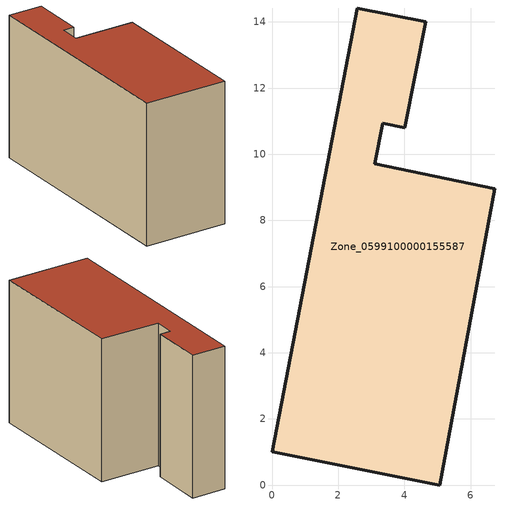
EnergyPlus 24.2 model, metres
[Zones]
Zone_0599100000155587
 floor ground (C_G): 5.07,0 0,1.01 2.57,14.42 4.65,14 4.01,10.8 3.35,10.93 3.1,9.71 6.74,8.96 z0
 wall outside (C_F): 3.35,10.93 4.01,10.8 4.65,14 2.57,14.42 0,1.01 5.07,0 6.74,8.96 3.1,9.71 3.35,10.93 z0:8.76
 roof outside (C_R): 5.07,0 6.74,8.96 3.1,9.71 3.35,10.93 4.01,10.8 4.65,14 2.57,14.42 0,1.01 z8.76
[BUILDING]
Pand.0599100000155587: North Axis=0; Terrain=City; Loads Convergence Tolerance Value=0.04; Temperature Convergence Tolerance Value=0.4; Solar Distribution=FullExterior; Maximum Number of Warmup Days=25; Minimum Number of Warmup Days=1
[Site:Location]
Rotterdam.The.Hague.AP_ZH_NLD Design_Conditions: Latitude=51.96; Longitude=4.45; Time Zone=1; Elevation=-4.5
[SITE:GROUNDTEMPERATURE:BUILDINGSURFACE]
18, 18, 18, 18, 18, 18, 18, 18, 18, 18, 18, 18
[MATERIAL] Thermal Absorptance=0.9; Solar Absorptance=0.7; Visible Absorptance=0.7
Name | Roughness | Thickness | Conductivity | Density | Specific Heat
G.TI.1975-1991 | MediumSmooth | 0.15 | 0.288461 | 540 | 1210
F.TI.1975-1991 | Rough | 0.3 | 0.230769 | 1920 | 840
R.TI.1975-1991 | MediumRough | 0.2 | 0.153846 | 1500 | 1000
[CONSTRUCTION]
C_G: G.TI.1975-1991
C_F: F.TI.1975-1991
C_R: R.TI.1975-1991
[ZONE]
Zone_0599100000155587: Type=1; Multiplier=1; Ceiling Height=Autocalculate; Volume=Autocalculate; Floor Area=autocalculate; Part of Total Floor Area=Yes
[ZONEINFILTRATION:DESIGNFLOWRATE]
Infil_Zone_0599100000155587: Zone or ZoneList or Space or SpaceList=Zone_0599100000155587; Schedule=AlwaysOn; Design Flow Rate Calculation Method=Flow/Area; Flow Rate per Floor Area=0.003; Constant Term Coefficient=1; Temperature Term Coefficient=0; Velocity Term Coefficient=0; Velocity Squared Term Coefficient=0
[HVACTEMPLATE:ZONE:IDEALLOADSAIRSYSTEM]
Zone_0599100000155587: Maximum Heating Supply Air Temperature=50; Minimum Cooling Supply Air Temperature=13; Maximum Heating Supply Air Humidity Ratio=0.0156; Minimum Cooling Supply Air Humidity Ratio=0.0077; Heating Limit=NoLimit; Cooling Limit=NoLimit; Dehumidification Control Type=ConstantSensibleHeatRatio; Cooling Sensible Heat Ratio=0.7; Dehumidification Setpoint=60; Humidification Control Type=None; Humidification Setpoint=30; Outdoor Air Method=None; Outdoor Air Flow Rate per Person=0.00944; Outdoor Air Flow Rate per Zone Floor Area=0; Outdoor Air Flow Rate per Zone=0; Demand Controlled Ventilation Type=None; Outdoor Air Economizer Type=NoEconomizer; Heat Recovery Type=None; Sensible Heat Recovery Effectiveness=0.7; Latent Heat Recovery Effectiveness=0.65
[ZONECONTROL:THERMOSTAT]
ThermostatControl_Zone_0599100000155587: Zone or ZoneList=Zone_0599100000155587; Control Type Schedule=DualSetpointControlType; Control 1=Thermostat_Zone_0599100000155587; Temperature Difference Between Cutout And Setpoint=0
[THERMOSTATSETPOINT:DUALSETPOINT]
Thermostat_Zone_0599100000155587: Heating Setpoint Temperature Schedule=HeatingSetpoint_Zone_0599100000155587; Cooling Setpoint Temperature Schedule=CoolingSetpoint_Zone_0599100000155587
[SCHEDULE:COMPACT]
HeatingSetpoint_Zone_0599100000155587: Through: 12/31, For: AllDays, Until: 24:00, 21
CoolingSetpoint_Zone_0599100000155587: Through: 12/31, For: AllDays, Until: 24:00, 24
DualSetpointControlType: Through: 12/31, For: AllDays, Until: 24:00, 4
AlwaysOn: Through: 12/31, For: AllDays, Until: 24:00, 1
